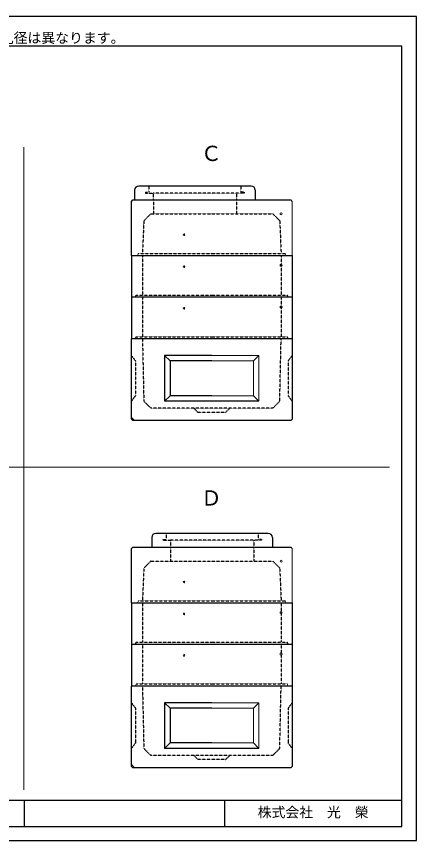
# Model space of a CAD drawing. Units: millimetres, scale not verified. Extents: x -420 to 421, y -297 to 297.
# Drawn here: x 132 to 421, y -297 to 297 of the extents above; entities that cross this region are included whole.
import ezdxf
from ezdxf.enums import TextEntityAlignment as Align

# ---------------------------------------------------------------- set-up
doc = ezdxf.new("R2010")
doc.units = ezdxf.units.MM
doc.linetypes.add('USER2', pattern=[4.7625, 3.175, -1.5875])
doc.layers.add('0-0', color=7, linetype='Continuous')
for name, color, linetype, lineweight in [('0-1_0', 9, 'Continuous', 25), ('0-2_dims', 7, 'Continuous', 18), ('0-3_pen1実線', 4, 'Continuous', 13), ('0-4_pen2実線', 3, 'Continuous', 13), ('0-5_pen3実線', 7, 'Continuous', 25), ('0-6_pen4実線', 7, 'Continuous', 25), ('0-7_pen2破線', 3, 'USER2', 25), ('0-9_draw', 7, 'Continuous', 13)]:
    doc.layers.add(name, color=color, linetype=linetype, lineweight=lineweight)
doc.styles.add('ＭＳ ゴシック', font='')
doc.styles.get('ＭＳ ゴシック').set_extended_font_data('MS Gothic')

# ---------------------------------------------------------------- blocks, each defined once
blk = doc.blocks.new('部分図 1')
at = {"layer": '0-1_0'}
blk.add_lwpolyline([(0, 0), (16824, 0), (16824, 11878), (0, 11878)], close=True, dxfattribs=at)
at = {"layer": '0-2_dims'}
for p, q in [((11159.96, 731.96), (11159.96, 9993)), ((16434, 5383), (5700, 5383))]:
    blk.add_line(p, q, dxfattribs=at)
at = {"layer": '0-3_pen1実線'}
for p, q in [((13027.47, 9326.96), (13021.51, 9332.91)), ((12757.83, 6052), (12710.93, 6098.9)), ((13275.47, 4321.62), (13269.51, 4327.58)), ((12757.83, 1047), (12710.93, 1093.9))]:
    blk.add_line(p, q, dxfattribs=at)
at = {"layer": '0-4_pen2実線'}
for p, q in [((12915.47, 9344.91), (12915.47, 9332.91)), ((13163.47, 4339.58), (13163.47, 4327.58))]:
    blk.add_line(p, q, dxfattribs=at)
for centre, radius in [((14870.93, 9032.91), 16), ((13470.93, 8732.91), 12), ((13470.93, 8271.98), 12), ((14870.93, 8291.98), 16), ((13470.93, 7672), 12), ((14870.93, 7692), 16), ((14871.03, 4026.98), 16), ((13471.03, 3726.98), 12), ((13470.93, 3267.08), 12), ((14870.93, 3287.08), 16), ((13470.93, 2667.1), 12), ((14870.93, 2687.1), 16)]:
    blk.add_circle(centre, radius, dxfattribs=at)
at = {"layer": '0-5_pen3実線'}
for p, q in [((14437.47, 9432.91), (12817.47, 9432.91)), ((12757.47, 9372.91), (12757.47, 9232.91)), ((14497.47, 9372.91), (14497.47, 9232.91)), ((12710.93, 9212.91), (12730.93, 9232.91)), ((12710.93, 8432.91), (12710.93, 9212.91)), ((12730.93, 9232.91), (15010.93, 9232.91)), ((12710.93, 8432.91), (15030.93, 8432.91)), ((12710.93, 8431.98), (12710.93, 7831.98)), ((15030.93, 8431.98), (15030.93, 7831.98)), ((12710.93, 7832), (12710.93, 7232)), ((15030.93, 7831.98), (12710.93, 7831.98)), ((15030.93, 7832), (15030.93, 7232)), ((12710.93, 6072), (12710.93, 7232)), ((15030.93, 7232), (12710.93, 7232)), ((13870.93, 6992), (13190.93, 6992)), ((13190.93, 6992), (13190.93, 6332)), ((13190.93, 6992), (13270.93, 6912)), ((13270.93, 6412), (13190.93, 6332)), ((14550.93, 6332), (13190.93, 6332)), ((13870.93, 6412), (13270.93, 6412)), ((12710.93, 6072), (12730.93, 6052)), ((15010.93, 6052), (12730.93, 6052)), ((14685.47, 4427.58), (13065.47, 4427.58)), ((13005.47, 4367.58), (13005.47, 4227.58)), ((14745.47, 4367.58), (14745.47, 4227.58)), ((12711.03, 4206.98), (12731.03, 4226.98)), ((12711.03, 3426.97), (12711.03, 4206.98)), ((12731.03, 4226.98), (15011.03, 4226.98)), ((12710.93, 3427.08), (12710.93, 2827.08)), ((12711.03, 3426.97), (15031.03, 3426.97)), ((15030.93, 3427.08), (15030.93, 2827.08)), ((12710.93, 2827.1), (12710.93, 2227.1)), ((15030.93, 2827.08), (12710.93, 2827.08)), ((15030.93, 2827.1), (15030.93, 2227.1)), ((15030.93, 2227.1), (12710.93, 2227.1)), ((12710.93, 1067), (12710.93, 2227)), ((13870.93, 1987), (13190.93, 1987)), ((13190.93, 1987), (13190.93, 1327)), ((13190.93, 1987), (13270.93, 1907)), ((13270.93, 1407), (13190.93, 1327)), ((14550.93, 1327), (13190.93, 1327)), ((13870.93, 1407), (13270.93, 1407)), ((12710.93, 1067), (12730.93, 1047)), ((15010.93, 1047), (12730.93, 1047)), ((11164, 580), (11164, 200))]:
    blk.add_line(p, q, dxfattribs=at)
for points in [[(15030.93, 7232), (15030.93, 6072), (15010.93, 6052)], [(13870.93, 6912), (13270.93, 6912), (13270.93, 6412)], [(15030.93, 2227), (15030.93, 1067), (15010.93, 1047)], [(13870.93, 1907), (13270.93, 1907), (13270.93, 1407)]]:
    blk.add_lwpolyline(points, dxfattribs=at)
for centre, start, end in [((12817.47, 9372.91), 90, 180), ((14437.47, 9372.91), 0, 90), ((13065.47, 4367.58), 90, 180), ((14685.47, 4367.58), 0, 90)]:
    blk.add_arc(centre, 60, start, end, dxfattribs=at)
at = {"layer": '0-6_pen4実線'}
for p, q in [((200, 580), (16610, 580)), ((14055, 580), (14055, 200))]:
    blk.add_line(p, q, dxfattribs=at)
blk.add_lwpolyline([(200, 200), (16610, 200), (16610, 11452), (200, 11452)], close=True, dxfattribs=at)
at = {"layer": '0-7_pen2破線'}
for p, q in [((12963.47, 9432.91), (12963.47, 9344.91)), ((14291.47, 9432.91), (14291.47, 9332.91)), ((12915.47, 9344.91), (12963.47, 9344.91)), ((12915.47, 9332.91), (13027.47, 9332.91)), ((13027.47, 9332.91), (13027.47, 9232.91)), ((14339.47, 9332.91), (13027.47, 9332.91)), ((14227.47, 9332.91), (14227.47, 9232.91)), ((14339.47, 9344.91), (14291.47, 9344.91)), ((14339.47, 9344.91), (14339.47, 9332.91)), ((13028.93, 9232.91), (13028.93, 9032.91)), ((14228.93, 9232.91), (14228.93, 9032.91)), ((12990.93, 9032.91), (12890.93, 8932.91)), ((14850.93, 8932.91), (14750.93, 9032.91)), ((12890.93, 8932.91), (12870.93, 8462.91)), ((14850.93, 8932.91), (14870.93, 8462.91)), ((12810.93, 8462.91), (12800.93, 8432.91)), ((12810.93, 8462.91), (13870.93, 8462.91)), ((13870.93, 8462.91), (14930.93, 8462.91)), ((14930.93, 8462.91), (14940.93, 8432.91)), ((12870.93, 8431.98), (12870.93, 7861.98)), ((14870.93, 8431.98), (14870.93, 7861.98)), ((12770.93, 7831.98), (12780.93, 7861.98)), ((12780.93, 7861.98), (13870.93, 7861.98)), ((13870.93, 7861.98), (14960.93, 7861.98)), ((14970.93, 7831.98), (14960.93, 7861.98)), ((12870.93, 7832), (12870.93, 7262)), ((14870.93, 7832), (14870.93, 7262)), ((12770.93, 7232), (12780.93, 7262)), ((12780.93, 7262), (13870.93, 7262)), ((13870.93, 7262), (14960.93, 7262)), ((14970.93, 7232), (14960.93, 7262)), ((12870.93, 7232), (12890.93, 6332)), ((14850.93, 6332), (14870.93, 7232)), ((12710.93, 6992), (12770.93, 6912)), ((12770.93, 6912), (12770.93, 6412)), ((12770.93, 6412), (12710.93, 6332)), ((12890.93, 6332), (12990.93, 6232)), ((14750.93, 6232), (14850.93, 6332)), ((14750.93, 6232), (12990.93, 6232)), ((14070.93, 6172), (14130.93, 6232)), ((13211.47, 4427.58), (13211.47, 4339.58)), ((14539.47, 4427.58), (14539.47, 4327.58)), ((13163.47, 4339.58), (13211.47, 4339.58)), ((13163.47, 4327.58), (13275.47, 4327.58)), ((13275.47, 4327.58), (13275.47, 4227.58)), ((14587.47, 4327.58), (13275.47, 4327.58)), ((14475.47, 4327.58), (14475.47, 4227.58)), ((14587.47, 4339.58), (14539.47, 4339.58)), ((14587.47, 4339.58), (14587.47, 4327.58)), ((13275.03, 4226.98), (13275.03, 4026.98)), ((14477.03, 4226.98), (14477.03, 4026.98)), ((12891.03, 3926.97), (12871.03, 3456.97)), ((12991.03, 4026.97), (12891.03, 3926.97)), ((14851.03, 3926.98), (14751.03, 4026.98)), ((14851.03, 3926.97), (14871.03, 3456.97)), ((12811.03, 3456.97), (12801.03, 3426.97)), ((12811.03, 3456.98), (13871.03, 3456.98)), ((13871.03, 3456.98), (14931.03, 3456.97)), ((14931.03, 3456.97), (14941.03, 3426.97)), ((12870.93, 3427.08), (12870.93, 2857.08)), ((14870.93, 3427.08), (14870.93, 2857.08)), ((12770.93, 2827.08), (12780.93, 2857.08)), ((12780.93, 2857.08), (13870.93, 2857.08)), ((13870.93, 2857.08), (14960.93, 2857.08)), ((14970.93, 2827.08), (14960.93, 2857.08)), ((12870.93, 2827.1), (12870.93, 2257.1)), ((14870.93, 2827.1), (14870.93, 2257.1)), ((12770.93, 2227.1), (12780.93, 2257.1)), ((12780.93, 2257.1), (13870.93, 2257.1)), ((13870.93, 2257.1), (14960.93, 2257.1)), ((14970.93, 2227.1), (14960.93, 2257.1)), ((12870.93, 2227), (12890.93, 1327)), ((14850.93, 1327), (14870.93, 2227)), ((12710.93, 1987), (12770.93, 1907)), ((12770.93, 1907), (12770.93, 1407)), ((12770.93, 1407), (12710.93, 1327)), ((12890.93, 1327), (12990.93, 1227)), ((14750.93, 1227), (14850.93, 1327)), ((14750.93, 1227), (12990.93, 1227)), ((14070.93, 1167), (14130.93, 1227))]:
    blk.add_line(p, q, dxfattribs=at)
for points in [[(12990.93, 9032.91), (13870.93, 9032.91), (14750.93, 9032.91)], [(15030.93, 6992), (14970.93, 6912), (14970.93, 6412), (15030.93, 6332)], [(14070.93, 6172), (13670.93, 6172), (13610.93, 6232)], [(12991.03, 4026.97), (13871.03, 4026.97), (14751.03, 4026.98)], [(15030.93, 1987), (14970.93, 1907), (14970.93, 1407), (15030.93, 1327)], [(14070.93, 1167), (13670.93, 1167), (13610.93, 1227)]]:
    blk.add_lwpolyline(points, dxfattribs=at)
at = {"layer": '0-9_draw'}
for p, q in [((15030.93, 9212.91), (15010.93, 9232.91)), ((15030.93, 9212.91), (15030.93, 8432.91)), ((14550.93, 6992), (13870.93, 6992)), ((14470.93, 6912), (13870.93, 6912)), ((14550.93, 6992), (14470.93, 6912)), ((14470.93, 6912), (14470.93, 6412)), ((14550.93, 6992), (14550.93, 6332)), ((14470.93, 6412), (13870.93, 6412)), ((14470.93, 6412), (14550.93, 6332)), ((15031.03, 4206.98), (15011.03, 4226.98)), ((15031.03, 4206.97), (15031.03, 3426.97)), ((14550.93, 1987), (13870.93, 1987)), ((14470.93, 1907), (13870.93, 1907)), ((14550.93, 1987), (14470.93, 1907)), ((14470.93, 1907), (14470.93, 1407)), ((14550.93, 1987), (14550.93, 1327)), ((14470.93, 1407), (13870.93, 1407)), ((14470.93, 1407), (14550.93, 1327))]:
    blk.add_line(p, q, dxfattribs=at)
at = {"layer": '0-2_dims', "style": 'ＭＳ ゴシック'}
for s, height, p in [('※ＦＥＰ管メーカー・継手メーカーに依り、削孔径は異なります。', 146.6, (6613.66, 11451.93)), ('Ｃ', 219.9, (13713.92, 9728.83)), ('Ｄ', 219.9, (13713.92, 4761.8))]:
    blk.add_text(s, height=height, dxfattribs=at).set_placement(p, align=Align.BOTTOM_LEFT)
at = {"layer": '0-5_pen3実線', "style": 'ＭＳ ゴシック'}
blk.add_text('株式会社\u3000光\u3000榮', height=146.6, dxfattribs=at).set_placement((14533, 290), align=Align.BOTTOM_LEFT)

msp = doc.modelspace()

# ---------------------------------------------------------------- block references
at = {"layer": '0-0', "xscale": 0.05, "yscale": 0.05}
msp.add_blockref('部分図 1', (-420.5, -297), dxfattribs=at)

doc.saveas('drawing.dxf')
